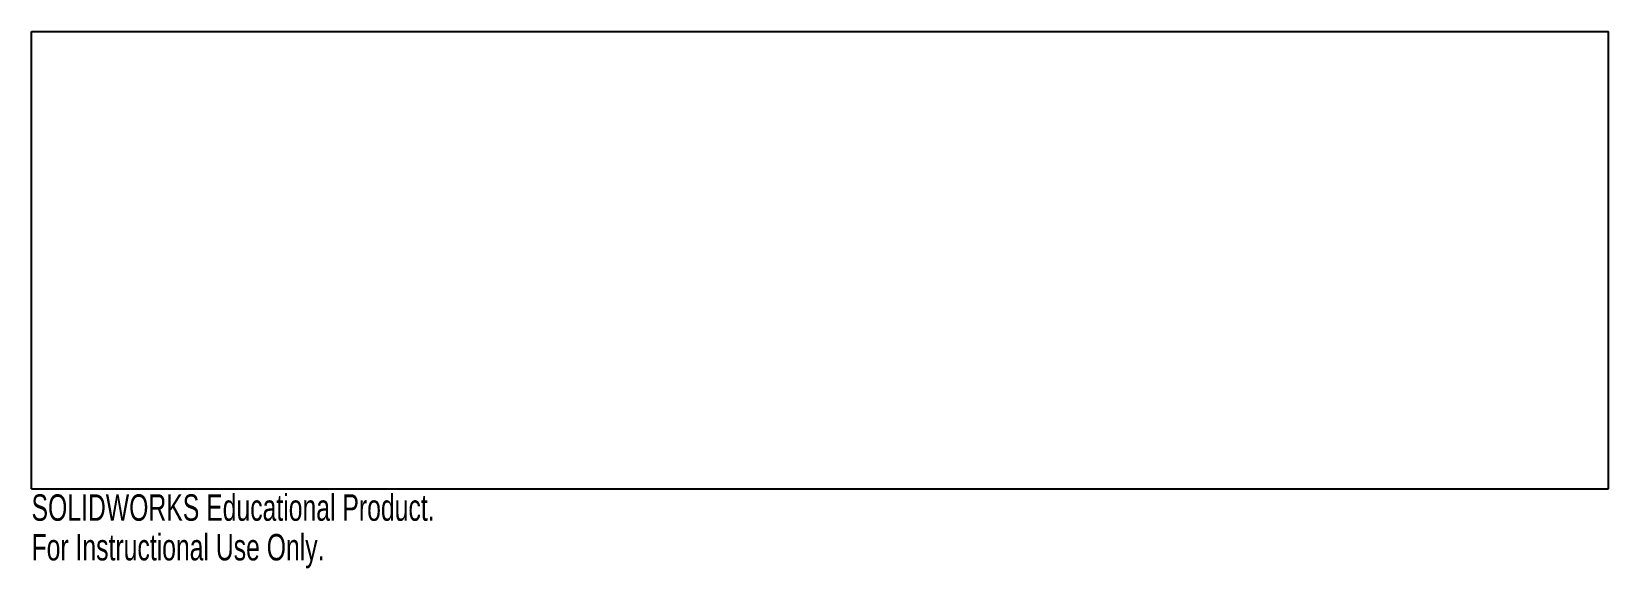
# Model space of a CAD drawing. Header units: inches. Extents: x -11.3 to 0, y -3.5 to 0.4.
import ezdxf

# ---------------------------------------------------------------- set-up
doc = ezdxf.new("R2010")
doc.units = ezdxf.units.IN
doc.header["$MEASUREMENT"] = 0
doc.styles.add('SLDTEXTSTYLE0', font='TXT', dxfattribs={"width": 0.7})

msp = doc.modelspace()

# ---------------------------------------------------------------- linework, layer by layer
at = {"color": 7, "linetype": 'Continuous', "lineweight": 25}
for p, q in [((-11.35, -2.894), (-11.35, 0.394)), ((-11.35, 0.394), (0, 0.394)), ((0, -2.894), (0, 0.394)), ((-11.35, -2.894), (0, -2.894))]:
    msp.add_line(p, q, dxfattribs=at)

# ---------------------------------------------------------------- texts
at = {"color": 7, "linetype": 'Continuous', "char_height": 0.1903, "attachment_point": 1, "style": 'SLDTEXTSTYLE0'}
for s, insert in [('SOLIDWORKS Educational Product.', (-11.35, -2.934)), ('For Instructional Use Only.', (-11.35, -3.219))]:
    msp.add_mtext(s, dxfattribs=dict(at, insert=insert))

doc.saveas('drawing.dxf')
